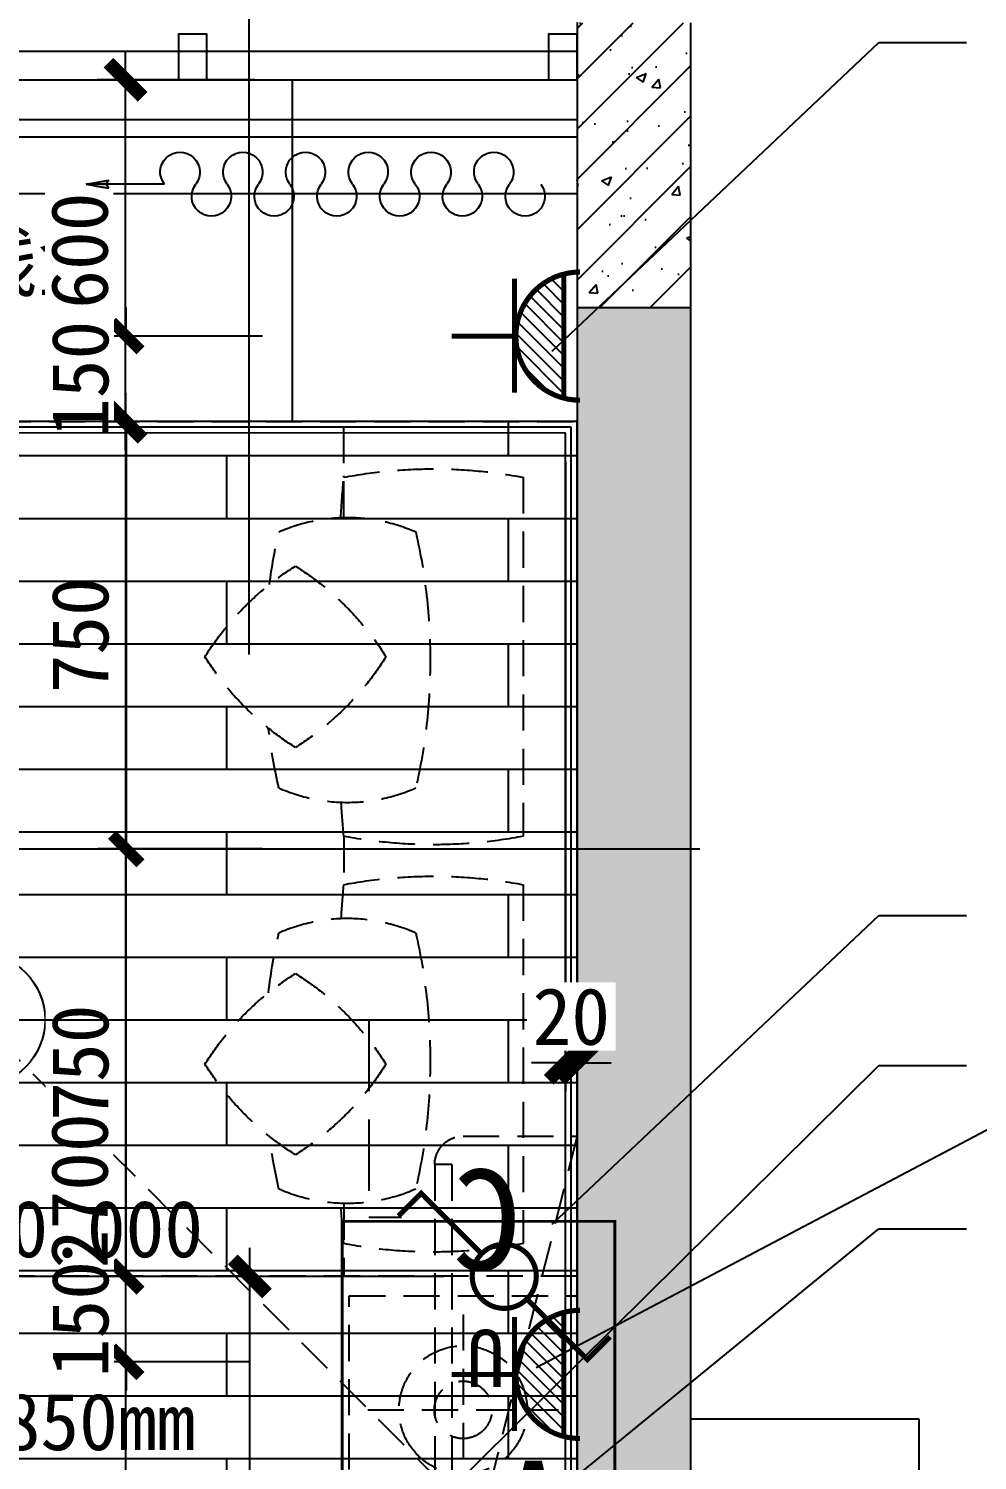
# Model space of a CAD drawing. Header units: millimetres. Extents: x -102565 to 103504, y -132507 to -120.
# Drawn here: x 34746 to 36412, y -24240 to -21727 of the extents above; entities that cross this region are included whole.
import ezdxf
from ezdxf import colors
from ezdxf.entities.mleader import LeaderData, LeaderLine
from ezdxf.enums import TextEntityAlignment as Align
from ezdxf.math import Vec2, Vec3

# ---------------------------------------------------------------- set-up
doc = ezdxf.new("R2010")
doc.units = ezdxf.units.MM
doc.header["$LTSCALE"] = 10
for name, pattern in [('ACAD_ISO04W100', [30, 24, -3, 0, -3]), ('DASH', [0.35, 0.25, -0.1]), ('HIDDEN', [9.524999999999999, 6.35, -3.175])]:
    doc.linetypes.add(name, pattern=pattern)
doc.layers.get('Defpoints').update_dxf_attribs({"color": 9})
for name, color, linetype in [('-B11  平面非硬装   LESS', 2, 'HIDDEN'), ('-B1234平 地 天 间  LESS', 7, 'Continuous'), ('-B123平   地   天  LESS', 3, 'Continuous'), ('-B13  平         天  LESS', 1, 'Continuous'), ('-B20  地         面  LESS', 8, 'Continuous'), ('-B21  地 面 注 释  LESS', 1, 'Continuous'), ('-B30  天         花  LESS', 3, 'Continuous'), ('-B31  天 花 点 位 LESS', 2, 'Continuous'), ('-B33  天花造型注释  LESS', 1, 'Continuous'), ('-B40  间 墙 注 释  LESS', 1, 'Continuous'), ('-B50  强 电 插 座  LESS', 2, 'Continuous'), ('-B51  弱 电 插 座  LESS', 2, 'Continuous'), ('-B52  开 关 插 座  LESS', 2, 'Continuous'), ('-B55  开关结线注释  LESS', 4, 'Continuous'), ('-B56  综合点位注释  LESS', 4, 'Continuous'), ('-B60  给   排   水  LESS', 2, 'Continuous'), ('016-天花', 3, 'Continuous'), ('A02-G-MAIN-洋房4号户型_设计区$0$A_HDWR(配件)', 1, 'Continuous'), ('A02-G-MAIN-洋房4号户型_设计区$0$A_PATN_MATE(图案填充)', 252, 'Continuous'), ('A02-G-MAIN-洋房4号户型_设计区$0$A_WINDOW(窗)', 3, 'Continuous'), ('C天-LITEDIM', 3, 'Continuous'), ('连线图', 4, 'Continuous')]:
    doc.layers.add(name, color=color, linetype=linetype)
doc.styles.add('DS数字英文', font='simhei.ttf')
doc.styles.add('LESS标准文字', font='simhei.ttf', dxfattribs={"height": 2})
doc.dimstyles.new('AD-DIM_50(LESS)', dxfattribs={"dimscale": 50, "dimtxt": 2, "dimasz": 1.2, "dimexe": 1, "dimexo": 1, "dimgap": 0.6, "dimtad": 1, "dimdec": 0, "dimzin": 0, "dimdsep": 46, "dimtxsty": 'DS数字英文', "dimblk": 'ARCHTICK', "dimcen": 0.09, "dimdle": 1, "dimclrd": 1, "dimclre": 1, "dimclrt": 3, "dimadec": 0, "dimazin": 0, "dimtfac": 1, "dimtdec": 0, "dimtix": 1, "dimtmove": 2, "dimatfit": 3, "dimldrblk": 'ARCHTICK', "dimfxl": 1, "dimtolj": 1, "dimtzin": 0, "dimarcsym": 0})
doc.dimstyles.new('标准注释（LESS）', dxfattribs={"dimtxt": 2, "dimasz": 1, "dimexe": 1, "dimexo": 0, "dimgap": 0.6, "dimtad": 1, "dimdec": 0, "dimrnd": 5, "dimzin": 12, "dimtxsty": 'LESS标准文字', "dimblk": 'ARCHTICK', "dimcen": 0, "dimclrd": 1, "dimclre": 1, "dimclrt": 3, "dimadec": 0, "dimazin": 0, "dimtfac": 1, "dimtdec": 0, "dimtix": 1, "dimtofl": 0, "dimtmove": 2, "dimatfit": 3, "dimldrblk": 'DOT', "dimfxl": 4, "dimfxlon": 1, "dimtfill": 1, "dimtolj": 1, "dimarcsym": 0})

# ---------------------------------------------------------------- blocks, each defined once
blk = doc.blocks.new('ytuutrue')
at = {"color": 1}
for p, q in [((4.831690603168681e-13, 2.500000000000227), (4.831690603168681e-13, -2.499999999999774)), ((-2.499999999999517, 3.410605131648481e-13), (2.500000000000455, 2.273736754432321e-13))]:
    blk.add_line(p, q, dxfattribs=at)
blk.add_circle((0, 0), 1.500000000000735)
blk = doc.blocks.new('_ArchTick')
at = {"color": 0, "linetype": 'ByBlock', "const_width": 0.4}
blk.add_lwpolyline([(-0.5, -0.5), (0.5, 0.5)], dxfattribs=at)
blk = doc.blocks.new('_Dot')
at = {"color": 0, "linetype": 'ByBlock', "lineweight": -2}
blk.add_line((-0.5, 0), (-1, 0), dxfattribs=at)
at = {"color": 0, "linetype": 'ByBlock', "const_width": 0.5}
blk.add_lwpolyline([(-0.25, 0, 1), (0.25, 0, 1)], format="xyb", close=True, dxfattribs=at)
blk = doc.blocks.new('*U336')
at = {"layer": '-B52  开 关 插 座  LESS', "color": 2, "const_width": 0.18}
for points in [[(0.7954951288343322, 0.7954951288294743), (2.916815472397615, 2.916815472392754), (3.71231060122551, 2.121320343563982)], [(-0.7954951288272978, -0.7954951288321486), (-2.916815472390566, -2.916815472395432), (-3.712310601228068, -2.121320343557932)]]:
    blk.add_lwpolyline(points, dxfattribs=at)
blk.add_lwpolyline([(-7.101809081639235e-13, -1.124999999998285, -0.1989123673796352), (-0.7954951288345737, -0.7954951288321486, -0.1989123673796269), (-1.125000000000711, 1.713822522425065e-12, -0.1989123673796338), (-0.7954951288345742, 0.7954951288355792, -0.1989123673796519), (-7.109045633562781e-13, 1.125000000001715, -0.1989123673796731), (0.7954951288331527, 0.7954951288355778, -0.1989123673796564), (1.124999999999289, 1.716322534456819e-12, -0.1989123673796721), (0.7954951288331531, -0.7954951288321472, -0.198912367379654)], format="xyb", close=True, dxfattribs=at)
at = {"layer": '-B55  开关结线注释  LESS', "color": 3, "style": 'LESS标准文字'}
blk.add_attdef('开关电路', text='', height=2, dxfattribs=at).set_placement((-4.282006349001069, 0.09886950226418029), align=Align.MIDDLE)
blk = doc.blocks.new('*U343')
at = {"lineweight": -2}
h = blk.add_hatch(dxfattribs=at)
h.set_pattern_fill('ANSI31', color=8, scale=0.1, angle=90.00000000000017)
h.set_pattern_definition([(135.0000000000002, (4.500002174076227, -2.33999570243695), (-0.2245064030267283, -0.2245064030267295), [])])
h.paths.add_polyline_path([(1.590990257664615, 1.590990257668247, 0.1341324672913661), (0.5611304664312922, 2.178906285188619), (0.5611304664313048, -2.178906285187586, 0.1341324672913661), (1.590990257664624, -1.590990257667207, 0.1989123673796559), (2.249999999989617, 5.216382881201163e-13, 0.1989123673796559)])
at = {"color": 2, "const_width": 0.1800000000000001}
blk.add_lwpolyline([(-1.037719910002012e-11, -2.249999999999485, 0.1989123673796542), (1.590990257664624, -1.590990257667207, 0.1989123673796559), (2.249999999989617, 5.216382881201163e-13, 0.1989123673796559), (1.590990257664615, 1.590990257668247, 0.1989123673796542), (-1.039018870940824e-11, 2.250000000000516)], format="xyb", dxfattribs=at)
for points in [[(0.5611304664313048, -2.178906285203477), (0.5611304664312922, 2.178906285175407)], [(2.297228077709316, -2.014999999999479), (2.297228077709305, 1.985000000000523)], [(2.249999999989617, 5.216382881201163e-13), (4.499999999989617, 5.281330928141734e-13)]]:
    blk.add_lwpolyline(points, dxfattribs=at)
at = {"color": 3, "style": 'LESS标准文字'}
for tag, p in [('安装高度', (8.744543581236105, 3.591508802441098)), ('插座文字', (3.302881779825324, -0.5620244949399757))]:
    blk.add_attdef(tag, text='', height=2, dxfattribs=at).set_placement(p, align=Align.MIDDLE_CENTER)
blk = doc.blocks.new('*D1212')
at = {"layer": '-B56  综合点位注释  LESS', "color": 1, "lineweight": -2, "transparency": 16777216}
for p, q in [((35156.02429970804, -23166.76012673313), (34867.04455242305, -23166.76012673313)), ((34917.04455242305, -23916.83245870285), (34917.04455242305, -23166.76012673313)), ((35132.58615483041, -23916.83245870285), (34867.04455242305, -23916.83245870285))]:
    blk.add_line(p, q, dxfattribs=at)
at = {"layer": 'Defpoints', "color": 0, "transparency": 16777216}
for p in [(34917.04455242305, -23166.76012673313), (35156.02429970804, -23166.76012673313), (35132.58615483041, -23916.83245870285)]:
    blk.add_point(p, dxfattribs=at)
at = {"layer": '-B56  综合点位注释  LESS', "color": 1, "lineweight": -2, "transparency": 16777216, "xscale": 50, "yscale": 50, "zscale": 50}
for p, rotation in [((34917.04455242305, -23166.76012673313), 90), ((34917.04455242305, -23916.83245870285), 270)]:
    blk.add_blockref('_ArchTick', p, dxfattribs=dict(at, rotation=rotation))
at = {"layer": '-B56  综合点位注释  LESS', "color": 3, "transparency": 16777216, "insert": (34836.48275467022, -23541.796292718), "char_height": 100, "attachment_point": 5, "rotation": 90, "style": 'LESS标准文字', "bg_fill": 3, "box_fill_scale": 1.1, "bg_fill_color": 256, "bg_fill_true_color": 13158600, "bg_fill_transparency": 0}
blk.add_mtext('\\A1;750', dxfattribs=at)
blk = doc.blocks.new('*D1213')
at = {"layer": '-B51  弱 电 插 座  LESS', "color": 1, "lineweight": -2, "transparency": 16777216}
for p, q in [((34917.04455242305, -23916.83245870285), (34917.04455242305, -23866.83245870285)), ((35132.58615483041, -23916.83245870285), (34867.04455242305, -23916.83245870285)), ((35132.56733074502, -24066.98625140675), (34867.04455242305, -24066.98625140675)), ((34917.04455242305, -24066.98625140675), (34917.04455242305, -24116.98625140675))]:
    blk.add_line(p, q, dxfattribs=at)
at = {"layer": 'Defpoints', "color": 0, "transparency": 16777216}
for p in [(34917.04455242305, -23916.83245870285), (35132.58615483041, -23916.83245870285), (35132.56733074502, -24066.98625140675)]:
    blk.add_point(p, dxfattribs=at)
at = {"layer": '-B51  弱 电 插 座  LESS', "color": 1, "lineweight": -2, "transparency": 16777216, "xscale": 50, "yscale": 50, "zscale": 50}
for p, rotation in [((34917.04455242305, -23916.83245870285), 270), ((34917.04455242305, -24066.98625140675), 90)]:
    blk.add_blockref('_ArchTick', p, dxfattribs=dict(at, rotation=rotation))
at = {"layer": '-B51  弱 电 插 座  LESS', "color": 3, "transparency": 16777216, "insert": (34836.48275467022, -23991.90935505481), "char_height": 100, "attachment_point": 5, "rotation": 90, "style": 'LESS标准文字', "bg_fill": 3, "box_fill_scale": 1.1, "bg_fill_color": 256, "bg_fill_true_color": 13158600, "bg_fill_transparency": 0}
blk.add_mtext('\\A1;150', dxfattribs=at)
blk = doc.blocks.new('*U687')
at = {"color": 1, "linetype": 'ACAD_ISO04W100'}
blk.add_line((-22.91928215666099, 1.778580078227429e-15), (5, -1.110223024625157e-15), dxfattribs=at)
at = {"color": 1, "style": 'LESS标准文字'}
for s, p in [('C', (-24.82923428755272, -0.1206358372583036)), ('L', (-23.65773697084183, -2.217861640659974))]:
    blk.add_text(s, height=4, dxfattribs=at).set_placement(p)
blk = doc.blocks.new('*D1243')
at = {"layer": '-B56  综合点位注释  LESS', "color": 1, "lineweight": -2, "transparency": 16777216}
for p, q in [((35132.58615483042, -22416.68779476341), (34867.04455242305, -22416.68779476341)), ((34917.04455242305, -22416.68779476341), (34917.04455242305, -23166.76012673313)), ((35156.02429970804, -23166.76012673313), (34867.04455242305, -23166.76012673313))]:
    blk.add_line(p, q, dxfattribs=at)
at = {"layer": 'Defpoints', "color": 0, "transparency": 16777216}
for p in [(35132.58615483042, -22416.68779476341), (34917.04455242305, -23166.76012673313), (35156.02429970804, -23166.76012673313)]:
    blk.add_point(p, dxfattribs=at)
at = {"layer": '-B56  综合点位注释  LESS', "color": 1, "lineweight": -2, "transparency": 16777216, "xscale": 50, "yscale": 50, "zscale": 50}
for p, rotation in [((34917.04455242305, -22416.68779476341), 90), ((34917.04455242305, -23166.76012673313), 270)]:
    blk.add_blockref('_ArchTick', p, dxfattribs=dict(at, rotation=rotation))
at = {"layer": '-B56  综合点位注释  LESS', "color": 3, "transparency": 16777216, "insert": (34836.48275467022, -22791.72396074828), "char_height": 100, "attachment_point": 5, "rotation": 90, "style": 'LESS标准文字', "bg_fill": 3, "box_fill_scale": 1.1, "bg_fill_color": 256, "bg_fill_true_color": 13158600, "bg_fill_transparency": 0}
blk.add_mtext('\\A1;750', dxfattribs=at)
blk = doc.blocks.new('*D791')
at = {"layer": '-B40  间 墙 注 释  LESS', "color": 1, "lineweight": -2, "transparency": 16777216}
for p, q in [((34915.88511387841, -22366.6877947634), (34915.88511387841, -25166.68779476295)), ((34916.94575169099, -22416.6877947634), (34865.88511387841, -22416.6877947634)), ((34960.71177290146, -25116.68779476295), (34865.88511387841, -25116.68779476295))]:
    blk.add_line(p, q, dxfattribs=at)
at = {"layer": 'Defpoints', "color": 0, "linetype": 'Continuous', "transparency": 16777216}
for p in [(34966.94575169099, -22416.6877947634), (34915.88511387841, -25116.68779476295), (35010.71177290146, -25116.68779476295)]:
    blk.add_point(p, dxfattribs=at)
at = {"layer": '-B40  间 墙 注 释  LESS', "color": 1, "linetype": 'Continuous', "lineweight": -2, "transparency": 16777216, "xscale": 60, "yscale": 60, "zscale": 60}
for p, rotation in [((34915.88511387841, -22416.6877947634), 90), ((34915.88511387841, -25116.68779476295), 270)]:
    blk.add_blockref('_ArchTick', p, dxfattribs=dict(at, rotation=rotation))
at = {"layer": '-B40  间 墙 注 释  LESS', "color": 3, "linetype": 'Continuous', "transparency": 16777216, "insert": (34835.32331612558, -23766.68779476318), "char_height": 100, "attachment_point": 5, "rotation": 90, "style": 'DS数字英文', "bg_fill": 3, "box_fill_scale": 1.1, "bg_fill_color": 256, "bg_fill_true_color": 13158600, "bg_fill_transparency": 0}
blk.add_mtext('\\A1;2700', dxfattribs=at)
blk = doc.blocks.new('*D792')
at = {"layer": '-B40  间 墙 注 释  LESS', "color": 1, "lineweight": -2, "transparency": 16777216}
for p, q in [((34915.88511387841, -22466.68779476341), (34915.88511387841, -21766.68779476391)), ((35143.0634810021, -21816.68779476391), (34865.88511387841, -21816.68779476391)), ((35106.59179666002, -22416.68779476341), (34865.88511387841, -22416.68779476341))]:
    blk.add_line(p, q, dxfattribs=at)
at = {"layer": 'Defpoints', "color": 0, "linetype": 'Continuous', "transparency": 16777216}
for p in [(34915.88511387841, -21816.68779476391), (35193.0634810021, -21816.68779476391), (35156.59179666002, -22416.68779476341)]:
    blk.add_point(p, dxfattribs=at)
at = {"layer": '-B40  间 墙 注 释  LESS', "color": 1, "linetype": 'Continuous', "lineweight": -2, "transparency": 16777216, "xscale": 60, "yscale": 60, "zscale": 60}
for p, rotation in [((34915.88511387841, -21816.68779476391), 90), ((34915.88511387841, -22416.68779476341), 270)]:
    blk.add_blockref('_ArchTick', p, dxfattribs=dict(at, rotation=rotation))
at = {"layer": '-B40  间 墙 注 释  LESS', "color": 3, "linetype": 'Continuous', "transparency": 16777216, "insert": (34835.32331612558, -22116.68779476367), "char_height": 100, "attachment_point": 5, "rotation": 90, "style": 'DS数字英文', "bg_fill": 3, "box_fill_scale": 1.1, "bg_fill_color": 256, "bg_fill_true_color": 13158600, "bg_fill_transparency": 0}
blk.add_mtext('\\A1;600', dxfattribs=at)
blk = doc.blocks.new('*U699')
at = {"color": 1}
for p, q in [((-2.000000000000382, 2.000000000000192), (9.999999999999616, 2.00000000000019)), ((-1.91402449445377e-13, 1.918465386552271e-13), (-2.000000000000382, 2.000000000000192)), ((-1.91402449445377e-13, 1.918465386552271e-13), (1.999999999999999, 2.000000000000192)), ((1.999999999999999, -3.574438563748084e-16), (-2.000000000000382, 3.57443856374877e-16))]:
    blk.add_line(p, q, dxfattribs=at)
at = {"color": 3, "style": 'LESS标准文字'}
blk.add_attdef('%%P0.000', text='', height=2, dxfattribs=at).set_placement((3.696629213482759, 2.666666666667454), align=Align.CENTER)
blk = doc.blocks.new('空调')
at = {"color": 1, "linetype": 'HIDDEN'}
for p, q in [((49.99999998009298, 250.0000100998295), (750.0003656515764, 249.9985473207198)), ((49.99999996740371, 220.0000100998295), (49.99999998009298, 250.0000100998295)), ((750.0003656388872, 219.9985473207125), (750.0003656515764, 249.9985473207198)), ((49.99999996740371, 220.0000100998295), (750.0003656388872, 219.9985473207125)), ((-4.109460860490799e-08, 200.0000100998295), (-4.109460860490799e-08, 1.010029518511146e-05)), ((-4.109460860490799e-08, 1.010029518511146e-05), (800.0003656303888, 199.9985473169945)), ((800.0003656303888, 199.9985473169945), (800.0003656153713, -0.001452381729905028))]:
    blk.add_line(p, q, dxfattribs=at)
at = {"linetype": 'HIDDEN'}
blk.add_lwpolyline([(800.0003656153713, -0.001452381729905028), (-4.109460860490799e-08, 1.010029518511146e-05)], dxfattribs=at)
at = {"color": 1, "linetype": 'HIDDEN'}
for centre, start, end in [((49.99999995890539, 200.0000100998295), 89.99999997331958, 180), ((750.0003656303888, 199.9985473207125), 0, 89.99999997331958)]:
    blk.add_arc(centre, 50, start, end, dxfattribs=at)
at = {"color": 1, "linetype": 'HIDDEN', "style": 'LESS标准文字'}
for s, p in [('C', (235.7012908181059, 97.94190648794029)), ('A', (746.5208552761324, 17.7408522578844))]:
    blk.add_text(s, height=176.4, rotation=90.4173541240641, dxfattribs=at).set_placement(p)
blk = doc.blocks.new('A$C2F834631')
for p, q in [((-2.479512477293611e-05, 87.47737107378634), (62.13425099966116, 98.47886482599279)), ((-2.479512477293611e-05, 87.47737107378634), (62.13425099966116, 76.4758773215799)), ((214.759857776342, 87.47737107378634), (-2.479512477293611e-05, 87.47737107378634)), ((62.13425099966116, 98.47886482599279), (54.91981336072786, 87.47737107378634)), ((62.13425099966116, 76.4758773215799), (54.91981336072786, 87.47737107378634))]:
    blk.add_line(p, q)
for centre, start, end in [((343.8627562538022, 120.6307885939968), 322.3895166346791, 217.6104833653209), ((515.999954223691, 120.6307885939896), 322.3895166346791, 217.6104833653209), ((688.137152193638, 120.6307885939896), 322.3895166346791, 217.6104833653209), ((860.2743501635268, 120.6307885939823), 322.3895166346791, 217.6104833653209), ((1032.411548133416, 120.6307885939823), 322.3895166346791, 217.6104833653209), ((1204.548746103363, 120.630788593975), 322.3895166346791, 217.6104833653209), ((257.7941572688287, 54.32395355357585), 142.3895166346791, 37.6104833653209), ((429.9313552387757, 54.32395355356857), 142.3895166346791, 37.6104833653209), ((602.0685532086645, 54.32395355356857), 142.3895166346791, 37.6104833653209), ((774.2057511785533, 54.3239535535613), 142.3895166346791, 37.6104833653209), ((946.3429491485003, 54.3239535535613), 142.3895166346791, 37.6104833653209), ((1118.480147118389, 54.32395355355402), 142.3895166346791, 37.6104833653209)]:
    blk.add_arc(centre, 54.32402807301445, start, end)
for points in [[(62.13425099966116, 98.47886482599279), (54.91981336072786, 87.47737107378634), (-2.479512477293611e-05, 87.47737107378634)], [(-2.479512477293611e-05, 87.47737107378634), (62.13425099966116, 76.4758773215799), (54.91981336072786, 87.47737107378634)]]:
    blk.add_solid(points)
blk = doc.blocks.new('*D1270')
at = {"layer": '-B56  综合点位注释  LESS', "color": 1, "lineweight": -2, "transparency": 16777216}
for p, q in [((34917.04455242305, -22266.68779476313), (34917.04455242305, -22216.68779476313)), ((35156.02429970806, -22266.68779476313), (34867.04455242305, -22266.68779476313)), ((35132.58615483041, -22416.68779476341), (34867.04455242305, -22416.68779476341)), ((34917.04455242305, -22416.68779476341), (34917.04455242305, -22466.68779476341))]:
    blk.add_line(p, q, dxfattribs=at)
at = {"layer": 'Defpoints', "color": 0, "transparency": 16777216}
for p in [(34917.04455242305, -22266.68779476313), (35156.02429970806, -22266.68779476313), (35132.58615483041, -22416.68779476341)]:
    blk.add_point(p, dxfattribs=at)
at = {"layer": '-B56  综合点位注释  LESS', "color": 1, "lineweight": -2, "transparency": 16777216, "xscale": 50, "yscale": 50, "zscale": 50}
for p, rotation in [((34917.04455242305, -22266.68779476313), 270), ((34917.04455242305, -22416.68779476341), 90)]:
    blk.add_blockref('_ArchTick', p, dxfattribs=dict(at, rotation=rotation))
at = {"layer": '-B56  综合点位注释  LESS', "color": 3, "transparency": 16777216, "insert": (34836.48275467022, -22341.68779476328), "char_height": 100, "attachment_point": 5, "rotation": 90, "style": 'LESS标准文字', "bg_fill": 3, "box_fill_scale": 1.1, "bg_fill_color": 256, "bg_fill_true_color": 13158600, "bg_fill_transparency": 0}
blk.add_mtext('\\A1;150', dxfattribs=at)
blk = doc.blocks.new('1500ertong')
at = {"layer": '-B11  平面非硬装   LESS', "color": 8}
for p, q in [((22106.91643286493, 10041.58556191484), (22106.91643286493, 10376.58556190739)), ((21939.41643286493, 10209.08556191484), (22274.41643289474, 10209.08556191484)), ((20887.9596693888, 9974.585561914839), (20888.17679248002, 8474.585561914839)), ((21897.2183274999, 9846.879006295765), (21897.2183274999, 9974.585561914839)), ((22212.21834210303, 9287.33667024365), (22212.21834210303, 9917.336664730221)), ((21897.2183274999, 9202.402277344376), (21897.2183274999, 9287.336667472035)), ((22212.21834265531, 8572.402280011433), (22212.21834265531, 9202.402274498003)), ((21897.2183274999, 8642.859938520645), (21897.2183274999, 8474.585561914839)), ((21897.2183274999, 8572.402277344376), (21897.2183274999, 8569.869472438008))]:
    blk.add_line(p, q, dxfattribs=at)
at = {"layer": '-B11  平面非硬装   LESS'}
blk.add_lwpolyline([(22306.91643286493, 10409.08556191484), (21906.91643286493, 10409.08556191484), (21906.91643286493, 10009.08556191484), (22306.91643286493, 10009.08556191484)], close=True, dxfattribs=at)
blk.add_lwpolyline([(22306.91653070596, 9974.585561914835), (20331.91653070596, 9974.585561914839, 0.414213562373095), (20306.91653070596, 9949.585561914839), (20306.91653070596, 8499.585561914839, 0.414213562373095), (20331.91653070596, 8474.585561914839), (22306.91653070596, 8474.585561914835)], format="xyb", close=True, dxfattribs=at)
at = {"layer": '-B11  平面非硬装   LESS', "color": 8}
for centre, radius, start, end in [((22054.7183274999, 9085.436525577217), 846.6782718860277, 79.2793300050891, 100.7206699949109), ((25790.4455355182, 9602.336667472031), 3905.949704364321, 175.3742887233572, 176.4127364495465), ((21903.61884925512, 9549.37391229859), 297.5739364141405, 66.18657204692421, 113.8134279530758), ((22769.95733008531, 9596.613911563065), 1011.820786297927, 167.1516449646382, 172.4797976207421), ((21037.28036848453, 9596.613911563069), 1011.820786297927, 347.1516449646382, 12.84835503536186), ((22081.78023222831, 9333.110410088211), 505.9103931489637, 122.15164597255, 147.8483542547833), ((21543.32771740106, 9333.110410088211), 505.9103931453533, 32.15164574521668, 57.84835402745), ((22081.78023222831, 9871.562924915463), 505.9103931453533, 212.1516457452167, 237.84835402745), ((21543.32771740106, 9871.562924915463), 505.9103931489637, 302.15164597255, 327.8483542547833), ((22769.95733008531, 9596.613911563065), 1011.820786297927, 186.7941671501419, 192.8483550353618), ((21903.61884925512, 9643.85391085735), 297.5739364141292, 246.1865720469242, 293.8134279530758), ((25790.4455355182, 9602.336667472031), 3905.949704364321, 183.7559056628886, 184.6257112766428), ((22054.7183274999, 10119.23680936685), 846.6782718860277, 259.2793300050891, 280.7206699949109), ((25790.4455355182, 8887.402277344372), 3905.949704364321, 175.3742887233572, 176.2440943371114), ((22054.7183274999, 8370.502135449558), 846.6782718860277, 79.2793300050891, 100.7206699949109), ((21903.61884925512, 8845.88503395906), 297.5739364141292, 66.18657204692421, 113.8134279530758), ((22769.95733008531, 8893.125033253338), 1011.820786297927, 167.1516449646382, 173.2058328498582), ((21037.28036848453, 8893.125033253342), 1011.820786297927, 347.1516449646382, 12.84835503536186), ((22081.78023222831, 8618.17601993075), 505.9103931453533, 122.15164597255, 147.8483542547833), ((21543.32771740106, 8618.17601993075), 505.9103931489637, 32.15164574521668, 57.84835402745), ((22081.78023222831, 9156.628534758001), 505.9103931489637, 212.1516457452167, 237.84835402745), ((21543.32771740106, 9156.628534758001), 505.9103931453533, 302.15164597255, 327.8483542547833), ((22769.95733008531, 8893.125033253338), 1011.820786297927, 187.5202023792579, 192.8483550353618), ((21903.61884925512, 8940.365032547623), 297.5739364141405, 246.1865720469242, 293.8134279530758), ((25790.4455355182, 8887.402277344372), 3905.949704364321, 183.5872635504535, 184.6257112766428), ((22054.7183274999, 9404.302419239193), 846.6782718860277, 259.2793300050891, 280.7206699949109)]:
    blk.add_arc(centre, radius, start, end, dxfattribs=at)
at = {"layer": '-B11  平面非硬装   LESS', "color": 8, "extrusion": (0, 0, -1)}
for major_axis, ratio, start_param, end_param in [((-79.5495128997231, 79.54951289972311), 0.9999999995917888, 0.7853981636015538, 7.06858347078114), ((35.70889245533573, 35.70889245533572), 0.9999999996967107, -0.7853981635490931, 5.497787143630493)]:
    blk.add_ellipse((22106.91643286493, 10209.08556191484), major_axis=major_axis, ratio=ratio, start_param=start_param, end_param=end_param, dxfattribs=at)
blk = doc.blocks.new('*D1101')
at = {"layer": '-B55  开关结线注释  LESS', "color": 1, "lineweight": -2, "transparency": 16777216}
for p, q in [((35134.2056121085, -25166.68779476307), (35134.2056121085, -23866.83245870303)), ((35474.570124248, -23916.83245870303), (35084.2056121085, -23916.83245870303)), ((35530.82012424783, -25116.68779476307), (35084.2056121085, -25116.68779476307))]:
    blk.add_line(p, q, dxfattribs=at)
at = {"layer": 'Defpoints', "color": 0, "linetype": 'Continuous', "transparency": 16777216}
for p in [(35134.2056121085, -23916.83245870303), (35524.570124248, -23916.83245870303), (35580.82012424783, -25116.68779476307)]:
    blk.add_point(p, dxfattribs=at)
at = {"layer": '-B55  开关结线注释  LESS', "color": 1, "linetype": 'Continuous', "lineweight": -2, "transparency": 16777216, "xscale": 60, "yscale": 60, "zscale": 60}
for p, rotation in [((35134.2056121085, -23916.83245870303), 90), ((35134.2056121085, -25116.68779476307), 270)]:
    blk.add_blockref('_ArchTick', p, dxfattribs=dict(at, rotation=rotation))
at = {"layer": '-B55  开关结线注释  LESS', "color": 3, "linetype": 'Continuous', "transparency": 16777216, "insert": (35053.64381435568, -24516.76012673306), "char_height": 100, "attachment_point": 5, "rotation": 90, "style": 'DS数字英文', "bg_fill": 3, "box_fill_scale": 1.1, "bg_fill_color": 256, "bg_fill_true_color": 13158600, "bg_fill_transparency": 0}
blk.add_mtext('\\A1;1200', dxfattribs=at)
blk = doc.blocks.new('*U1144')
at = {"layer": '016-天花', "color": 1}
for points in [[(2099.998398265462, 2700.000000772059), (-0.000951737100876926, 2699.920550064822), (0.0002646606881171465, -0.0002093507791869342), (2099.999614663251, -0.0002093507791869342)], [(2079.998398265462, 2679.999696353789), (19.99904826289912, 2679.920854473825), (20.00026466068812, 19.99979064922081), (2079.999614663251, 19.99979064922081)]]:
    blk.add_lwpolyline(points, close=True, dxfattribs=at)
at = {"layer": '016-天花', "color": 8}
blk.add_lwpolyline([(2089.998398265462, 2689.999696353789), (9.999048262899123, 2689.920854473825), (10.00026466068812, 9.999790649220813), (2089.999614663251, 9.999790649220813)], close=True, dxfattribs=at)
blk = doc.blocks.new('*D1158')
at = {"layer": '-B33  天花造型注释  LESS', "color": 1, "lineweight": -2, "transparency": 16777216}
for p, q in [((35688.54172098022, -22486.6876611429), (35688.54172098022, -23591.91988317932)), ((35708.54172098022, -22466.68735672463), (35708.54172098022, -23591.91988317932)), ((35688.54172098022, -23541.91988317932), (35628.54172098022, -23541.91988317932)), ((35708.54172098022, -23541.91988317932), (35688.54172098022, -23541.91988317932)), ((35708.54172098022, -23541.91988317932), (35768.54172098022, -23541.91988317932))]:
    blk.add_line(p, q, dxfattribs=at)
at = {"layer": 'Defpoints', "color": 0, "linetype": 'Continuous', "transparency": 16777216}
for p in [(35688.54172098022, -22436.6876611429), (35708.54172098022, -22416.68735672463), (35688.54172098022, -23541.91988317932)]:
    blk.add_point(p, dxfattribs=at)
at = {"layer": '-B33  天花造型注释  LESS', "color": 1, "linetype": 'Continuous', "lineweight": -2, "transparency": 16777216, "xscale": 60, "yscale": 60, "zscale": 60}
blk.add_blockref('_ArchTick', (35688.54172098022, -23541.91988317932), dxfattribs=at)
at = {"layer": '-B33  天花造型注释  LESS', "color": 1, "linetype": 'Continuous', "lineweight": -2, "transparency": 16777216, "xscale": 60, "yscale": 60, "zscale": 60, "rotation": 180}
blk.add_blockref('_ArchTick', (35708.54172098022, -23541.91988317932), dxfattribs=at)
at = {"layer": '-B33  天花造型注释  LESS', "color": 3, "linetype": 'Continuous', "transparency": 16777216, "insert": (35698.54172098022, -23461.35808542651), "char_height": 100, "attachment_point": 5, "style": 'DS数字英文', "bg_fill": 3, "box_fill_scale": 1.1, "bg_fill_color": 256, "bg_fill_true_color": 13158600, "bg_fill_transparency": 0}
blk.add_mtext('\\A1;20', dxfattribs=at)

msp = doc.modelspace()

# ---------------------------------------------------------------- hatches: boundary and pattern name
at = {"layer": '-B1234平 地 天 间  LESS'}
h = msp.add_hatch(color=256, dxfattribs=at)
h.dxf.hatch_style = 1
h.paths.add_polyline_path([(35908.2250465739, -22216.68867576968), (35708.2250465739, -22216.68867576968), (35708.2250465739, -25316.68867576968), (35908.2250465739, -25316.68867576968), (35908.2250465739, -24966.68867576968), (36208.2250465739, -24966.68867576968), (36208.2250465739, -24766.68867576968), (35908.2250465739, -24766.68867576968)])

# ---------------------------------------------------------------- linework, layer by layer
for p, q in [((35708.54293737818, -21916.68779476343), (35708.54293737801, -25116.68779476309)), ((35908.54293737821, -24166.68809660984), (36308.83203285349, -24166.68809660984)), ((36308.83203285349, -24166.68809660984), (36308.83203285349, -24966.68809660984))]:
    msp.add_line(p, q, dxfattribs=at)
for points in [[(35708.54293737818, -21716.68779476345), (35708.54293737818, -21716.68779476345), (35708.54293737818, -21916.68779476345), (35708.54293737818, -21916.68779476345)], [(35708.54293737818, -22216.68779476343), (35908.54293737827, -22216.68779476341)]]:
    msp.add_lwpolyline(points, dxfattribs=at)
at = {"layer": '-B20  地         面  LESS', "color": 8, "linetype": 'Continuous'}
msp.add_line((35208.22424855737, -21816.6877947639), (35208.22424855741, -22416.68779476341), dxfattribs=at)
at = {"layer": '-B30  天         花  LESS', "color": 2}
msp.add_lwpolyline([(35708.22424855738, -22016.6877947639), (33608.22424855738, -22016.6877947639)], dxfattribs=at)
at = {"layer": '-B50  强 电 插 座  LESS', "color": 1, "linetype": 'DASH', "ltscale": 20, "const_width": 5}
msp.add_lwpolyline([(35296.22145546555, -23820.19933377386), (35775.08987619873, -23820.19933377386), (35775.08987619873, -24318.15699373892), (35296.22145546555, -24318.15699373892)], close=True, dxfattribs=at)
at = {"layer": 'A02-G-MAIN-洋房4号户型_设计区$0$A_HDWR(配件)'}
msp.add_lwpolyline([(35658.54293737818, -21816.68779476343), (35708.54293737818, -21816.68779476343), (35708.54293737818, -21736.68779476343), (35658.54293737818, -21736.68779476343)], close=True, dxfattribs=at)
at = {"layer": 'C天-LITEDIM', "color": 8, "linetype": 'HIDDEN'}
msp.add_lwpolyline([(33608.22463389384, -22416.68779476297), (35708.22424855724, -24516.5653239284)], dxfattribs=at)

# ---------------------------------------------------------------- block references
at = {"layer": '-B13  平         天  LESS', "extrusion": (0, 0, -1), "zscale": -1, "rotation": 270}
msp.add_blockref('空调', (-35708.62391679936, -23670.81328431964), dxfattribs=at)
at = {"layer": '-B31  天 花 点 位 LESS', "linetype": 'HIDDEN', "xscale": 77.6546585106425, "yscale": 77.6546585106425, "zscale": 77.6546585106425}
msp.add_blockref('ytuutrue', (34658.2244412255, -23466.62655934571), dxfattribs=at)
at = {"layer": '-B50  强 电 插 座  LESS', "xscale": 50, "yscale": 50, "zscale": 50, "rotation": 180}
msp.add_blockref('*U343', (35713.62526073303, -22266.6877947631), dxfattribs=at)
at = {"layer": '-B50  强 电 插 座  LESS'}
ref = msp.add_blockref('*U343', (35713.62526073302, -24088.97931644414), dxfattribs=dict(at, xscale=50, yscale=50, zscale=50, rotation=180))
ref.add_attrib('插座文字', 'U', dxfattribs={"layer": '0', "color": 3, "height": 100, "rotation": 180, "style": 'LESS标准文字'}).set_placement((35548.48117174181, -24060.87809169717), align=Align.MIDDLE_CENTER)
at = {"layer": '-B52  开 关 插 座  LESS', "xscale": -50, "yscale": 50, "zscale": 50}
msp.add_blockref('*U336', (35580.82012424801, -23916.8324587029), dxfattribs=at)

# ---------------------------------------------------------------- texts
at = {"layer": '-B56  综合点位注释  LESS', "color": 3, "insert": (33942.9039823022, -22087.01262298099, 0.4085400775253594), "char_height": 100, "attachment_point": 1, "style": 'LESS标准文字'}
msp.add_mtext('天花预留接线盒', dxfattribs=at)

# ---------------------------------------------------------------- leaders
at = {"layer": '-B33  天花造型注释  LESS', "color": 1}
for points in [[(35133.10702022092, -22825.5813482408), (35133.10702022092, -19470.51075465967), (35539.72496794397, -19470.51075465967)], [(35133.10702022092, -21919.64633729616), (35133.10702022092, -19470.51075465967), (35539.72496794397, -19470.51075465967)]]:
    msp.add_leader(points, dimstyle='标准注释（LESS）', override={"dimscale": 0, "dimfxl": 8, "dimarcsym": 1}, dxfattribs=at)
at = {"layer": '-B50  强 电 插 座  LESS', "color": 1}
for points in [[(35664.99060517233, -22293.27311280863, 0.2042700387626797), (36238.2236753707, -21751.16443215302, 0.2042700387626797), (36392.15973818141, -21751.16443215302, 0.2042700387626797)], [(35664.99060517233, -23825.51307823886, 0.2042700387626797), (36238.2236753707, -23283.40439758325, 0.2042700387626797), (36392.15973818141, -23283.40439758325, 0.2042700387626797)], [(35408.37068030945, -24367.70132139033, 0.2042700387626797), (36238.2236753707, -23546.7820905238, 0.2042700387626797), (36392.15973818141, -23546.7820905238, 0.2042700387626797)]]:
    msp.add_leader(points, dimstyle='标准注释（LESS）', override={"dimscale": 0, "dimgap": 0.6, "dimtad": 0, "dimfxl": 2}, dxfattribs=at)
at = {"layer": '-B60  给   排   水  LESS'}
ml = msp.add_multileader_mtext('Standard', dxfattribs=at)
ml.set_content('沐浴冷热水给水接口H=1100', color=3, style='LESS标准文字')
ml.set_leader_properties(color=1)
ml.set_arrow_properties(name='DOT')
ml.build(insert=Vec2(0, 0))
ml.multileader.update_dxf_attribs({"dogleg_length": 5, "arrow_head_size": 50, "scale": 50})
ctx = ml.context
ctx.base_point, ctx.scale, ctx.char_height, ctx.arrow_head_size, ctx.landing_gap_size, ctx.plane_origin = Vec3(33699.07050185755, -21076.52357743491), 50, 100, 50, 100, Vec3(31927.66044440055, -23940.67007943141)
notes = []
notes.append((ctx, [(1, (1, 1, 0), (33388.14518754689, -21076.52357743491), (1, 0), 310.925314310658, [(1, [(32945.78156778983, -22916.93779476227), (32943.49355187707, -22766.93779476227)], 0, [])])]))
ctx.mtext.insert, ctx.mtext.width, ctx.mtext.flow_direction = Vec3(33799.07050185755, -21018.93930777199), 988.0930212347996, 5
at = {"layer": '连线图', "color": 4, "ltscale": 50}
msp.add_leader([(35637.07012424802, -24076.62773940266), (36520.64472027867, -23610.57292650855), (36782.79793695085, -23610.57292650855)], dimstyle='标准注释（LESS）', override={"dimscale": 0, "dimgap": 0.6, "dimtad": 0, "dimfxl": 2}, dxfattribs=at)
for ctx, leaders in notes:
    for number, flags, end, landing, length, lines in leaders:
        leader = LeaderData()
        leader.index, (leader.has_last_leader_line, leader.has_dogleg_vector, leader.attachment_direction) = number, flags
        leader.last_leader_point, leader.dogleg_vector, leader.dogleg_length = Vec3(end), Vec3(landing), length
        for number, points, colour, breaks in lines:
            line = LeaderLine()
            line.index, line.vertices, line.color, line.breaks = number, Vec3.list(points), colors.encode_raw_color(colour), breaks
            leader.lines.append(line)
        ctx.leaders.append(leader)

# ---------------------------------------------------------------- next in the draw order: dimensions: what is measured, and where the dimension line sits
at = {"layer": '-B56  综合点位注释  LESS', "color": 2}
dim = msp.add_linear_dim(base=(34917.04455242305, -23166.76012673313), p1=(35132.58615483039, -23916.83245870284), p2=(35156.02429970803, -23166.76012673312), angle=90, dimstyle='标准注释（LESS）', override={"dimscale": 0, "dimtix": 1, "dimtofl": 0, "dimtmove": 2, "dimatfit": 3, "dimfxl": 8, "dimarcsym": 1}, dxfattribs=at)
dim.commit()
dim.dimension.update_dxf_attribs({"geometry": '*D1212', "text_midpoint": (34836.48275467022, -23541.796292718)})

# ---------------------------------------------------------------- next in the draw order: block references
at = {"layer": '-B56  综合点位注释  LESS', "xscale": 50, "yscale": 50, "zscale": 50}
msp.add_blockref('*U687', (35673.92661566143, -23166.76012673312), dxfattribs=at)

# ---------------------------------------------------------------- next in the draw order: dimensions: what is measured, and where the dimension line sits
at = {"layer": '-B51  弱 电 插 座  LESS', "color": 2}
dim = msp.add_linear_dim(base=(34917.04455242305, -23916.83245870285), p1=(35132.56733074501, -24066.98625140674), p2=(35132.58615483039, -23916.83245870284), angle=90, dimstyle='标准注释（LESS）', override={"dimscale": 0, "dimtix": 1, "dimtofl": 0, "dimtmove": 2, "dimatfit": 3, "dimfxl": 8, "dimarcsym": 1}, dxfattribs=at)
dim.commit()
dim.dimension.update_dxf_attribs({"geometry": '*D1213', "text_midpoint": (34836.48275467022, -23991.90935505481)})

# ---------------------------------------------------------------- next in the draw order: linework, layer by layer
at = {"layer": '连线图', "color": 4, "linetype": 'DASH', "ltscale": 50}
msp.add_lwpolyline([(34631.76673374942, -24951.01379822835), (34459.59130462966, -24951.01379822835), (34459.59130462967, -23466.62655934568), (35343.10138381066, -23466.62655934568), (35343.10138381066, -23812.77819118333), (35400.65799274869, -23812.77819118333)], dxfattribs=at)

# ---------------------------------------------------------------- next in the draw order: dimensions: what is measured, and where the dimension line sits
at = {"layer": '-B56  综合点位注释  LESS', "color": 2}
dim = msp.add_linear_dim(base=(34917.04455242305, -23166.76012673313), p1=(35132.5861548304, -22416.6877947634), p2=(35156.02429970803, -23166.76012673312), angle=270, dimstyle='标准注释（LESS）', override={"dimscale": 0, "dimtix": 1, "dimtofl": 0, "dimtmove": 2, "dimatfit": 3, "dimfxl": 8, "dimarcsym": 1}, dxfattribs=at)
dim.commit()
dim.dimension.update_dxf_attribs({"geometry": '*D1243', "text_midpoint": (34836.48275467022, -22791.72396074828)})

# ---------------------------------------------------------------- next in the draw order: leaders
at = {"layer": '-B50  强 电 插 座  LESS', "color": 1}
msp.add_leader([(34858.22424853774, -24963.0903769634, 0.2042700387626798), (36238.22367537067, -23833.16301115328, 0.2042700387626798), (36392.15973818138, -23833.16301115328, 0.2042700387626798)], dimstyle='标准注释（LESS）', override={"dimscale": 0, "dimgap": 0.6, "dimtad": 0, "dimfxl": 2}, dxfattribs=at)

# ---------------------------------------------------------------- next in the draw order: dimensions: what is measured, and where the dimension line sits
at = {"layer": '-B40  间 墙 注 释  LESS', "color": 1, "linetype": 'Continuous'}
dim = msp.add_linear_dim(base=(34915.88511387841, -25116.68779476295), p1=(34966.94575169098, -22416.68779476339), p2=(35010.71177290144, -25116.68779476293), angle=90, dimstyle='AD-DIM_50(LESS)', override={"dimfxl": 5, "dimfxlon": 1, "dimtfill": 1}, dxfattribs=at)
dim.commit()
dim.dimension.update_dxf_attribs({"geometry": '*D791', "text_midpoint": (34835.32331612558, -23766.68779476318)})

# ---------------------------------------------------------------- next in the draw order: block references
at = {"layer": '-B21  地 面 注 释  LESS', "xscale": 50.00000000000103, "yscale": 50.00000000000103, "zscale": 50.00000000000103}
msp.add_blockref('*U699', (34629.02577637529, -24016.68779476294), dxfattribs=at).add_auto_attribs({'%%P0.000': '%%p0.000'})

# ---------------------------------------------------------------- next in the draw order: texts
at = {"layer": '-B56  综合点位注释  LESS', "color": 3, "insert": (34289.41256074572, -24121.85518592859), "char_height": 100, "attachment_point": 1, "style": 'LESS标准文字'}
msp.add_mtext('插座H=850mm', dxfattribs=at)

# ---------------------------------------------------------------- next in the draw order: dimensions: what is measured, and where the dimension line sits
at = {"layer": '-B40  间 墙 注 释  LESS', "color": 1, "linetype": 'Continuous'}
dim = msp.add_linear_dim(base=(34915.88511387841, -21816.68779476391), p1=(35156.59179666001, -22416.68779476341), p2=(35193.06348100209, -21816.6877947639), angle=90, dimstyle='AD-DIM_50(LESS)', override={"dimfxl": 5, "dimfxlon": 1, "dimtfill": 1}, dxfattribs=at)
dim.commit()
dim.dimension.update_dxf_attribs({"geometry": '*D792', "text_midpoint": (34835.32331612558, -22116.68779476367)})

# ---------------------------------------------------------------- next in the draw order: hatches: boundary and pattern name
at = {"layer": '-B20  地         面  LESS'}
h = msp.add_hatch(dxfattribs=at)
h.set_pattern_fill('WOOD-DF9', color=8, scale=110, angle=-2.544443745170813e-14, style=0, double=1)
h.set_pattern_definition([(360, (36083.22424855756, -25006.68779476294), (5.388445916248354e-14, 110), []), (90, (36083.22424855756, -25006.68779476294), (-495, 110.0000000000003), [110, -110])])
h.paths.add_polyline_path([(33608.22641094002, -22414.75248723967), (33608.22285684765, -25122.91949857502), (35708.2224715111, -25116.78967113486), (35708.22602560347, -22418.62310228708)])
at = {"layer": 'A02-G-MAIN-洋房4号户型_设计区$0$A_PATN_MATE(图案填充)'}
h = msp.add_hatch(dxfattribs=at)
h.set_pattern_fill('钢筋混凝土', color=256, scale=25)
h.set_pattern_definition([(45, (408.5856763628144, -41116.68823441169), (-44.19417382415921, 44.19417382415922), []), (49.99999999999999, (408.5856763628144, -41116.68823441169), (179.3150456501884, -15.68803374564878), [18.75, -206.25]), (355, (408.5856763628144, -41116.68823441169), (-34.68783340325, 188.048033425003), [15, -165]), (100.4514, (423.5285963628157, -41117.99556941169), (144.6273454285054, 172.3598855152384), [15.9350475, -175.285528]), (46.18420000000002, (408.5856763628144, -41066.68823441169), (266.8102621564111, -41.37975358225452), [28.12499999999983, -309.3749999999972]), (96.6356, (430.8198626128033, -41070.13656116169), (233.6656763871758, 243.5294677251104), [23.902572, -262.92825]), (351.1842, (408.5856763628144, -41066.68823441169), (233.6654862834068, 243.5296502313311), [22.5, -247.5]), (21, (433.5856763628144, -41079.18823441169), (149.2267630296154, -100.6547226663347), [18.75, -206.25]), (326.0000000000001, (433.5856763628144, -41079.18823441169), (60.82883298039543, 181.2875112617133), [15, -165]), (71.4514, (446.0212346128137, -41087.57613591169), (210.0556571453725, 80.6326241774881), [15.9350475, -175.285528]), (37.50000000000001, (408.5856763628144, -41116.68823441169), (3.039963829322667, 83.22346345782788), [0, -163, 0, -167.5, 0, -165.625]), (7.499999999999999, (408.5856763628144, -41116.68823441169), (65.76738436053715, 98.60292797059006), [0, -95.5, 0, -159.25, 0, -63.125]), (327.5, (352.8356763628144, -41116.68823441169), (133.4556090431022, -5.638717933594939), [0, -62.5, 0, -195, 0, -258.75]), (317.5, (327.8356763628144, -41116.68823441169), (145.7965423355966, 25.02624558307943), [0, -81.25, 0, -129.5, 0, -183.75])])
h.paths.add_polyline_path([(35708.54293737818, -21916.68779476343), (35708.54293737818, -22216.68779476343), (35908.54293737827, -22216.68779476341), (35908.54293737821, -21716.68779476343), (35708.54293737818, -21716.68779476345)])
h.paths.add_polyline_path([(33608.54293737818, -21916.68779476343), (33608.54293737818, -21716.68779476274), (33408.54293737818, -21716.68779476274), (33408.54293737812, -22216.6877947633), (33608.54293737818, -22216.68779476332)])

# ---------------------------------------------------------------- next in the draw order: linework, layer by layer
at = {"layer": '-B1234平 地 天 间  LESS'}
msp.add_lwpolyline([(34558.54293737926, -25316.68779476378), (35708.54293737818, -25316.68779476389), (35708.54293737818, -25416.68779476326), (35908.54293737821, -25416.68779476326), (35908.54293737821, -21716.68779476343)], dxfattribs=at)
at = {"layer": '-B123平   地   天  LESS', "color": 2}
msp.add_lwpolyline([(35708.54293737818, -22416.68779476343), (33608.54293737818, -22416.68779476332)], dxfattribs=at)
at = {"layer": 'A02-G-MAIN-洋房4号户型_设计区$0$A_HDWR(配件)'}
msp.add_lwpolyline([(35008.54293737818, -21816.68779476343), (35058.54293737818, -21816.68779476343), (35058.54293737818, -21736.68779476343), (35008.54293737818, -21736.68779476343)], close=True, dxfattribs=at)
for points in [[(33608.54293737818, -21886.68779476343), (35708.54293737818, -21886.68779476345)], [(33608.54293737818, -21916.68779476343), (35708.54293737818, -21916.68779476345)]]:
    msp.add_lwpolyline(points, dxfattribs=at)
at = {"layer": 'A02-G-MAIN-洋房4号户型_设计区$0$A_WINDOW(窗)'}
for points in [[(33608.54293737818, -21766.68779476343), (35708.54293737818, -21766.68779476345)], [(33608.54293737818, -21816.68779476343), (35708.54293737818, -21816.68779476345)]]:
    msp.add_lwpolyline(points, dxfattribs=at)

# ---------------------------------------------------------------- next in the draw order: block references
at = {"layer": '-B13  平         天  LESS', "xscale": -0.6400000000000001, "yscale": 0.6400000000000001, "zscale": 0.6400000000000001, "rotation": 179.9896219931771}
msp.add_blockref('A$C2F834631', (34846.54320715462, -21943.95467165725), dxfattribs=at)

# ---------------------------------------------------------------- next in the draw order: dimensions: what is measured, and where the dimension line sits
at = {"layer": '-B56  综合点位注释  LESS', "color": 2}
dim = msp.add_linear_dim(base=(34917.04455242305, -22266.68779476313), p1=(35132.58615483039, -22416.6877947634), p2=(35156.02429970804, -22266.68779476312), angle=90.00000000000001, dimstyle='标准注释（LESS）', override={"dimscale": 0, "dimtix": 1, "dimtofl": 0, "dimtmove": 2, "dimatfit": 3, "dimfxl": 8, "dimarcsym": 1}, dxfattribs=at)
dim.commit()
dim.dimension.update_dxf_attribs({"geometry": '*D1270', "text_midpoint": (34836.48275467022, -22341.68779476328)})

# ---------------------------------------------------------------- next in the draw order: block references
at = {"xscale": -1, "rotation": 180}
msp.add_blockref('1500ertong', (13401.62640667219, -13942.10223286166), dxfattribs=at)

# ---------------------------------------------------------------- next in the draw order: dimensions: what is measured, and where the dimension line sits
at = {"layer": '-B55  开关结线注释  LESS', "color": 1, "linetype": 'Continuous'}
dim = msp.add_linear_dim(base=(35134.2056121085, -23916.83245870303), p1=(35580.82012424782, -25116.68779476306), p2=(35524.57012424798, -23916.83245870302), angle=90, dimstyle='AD-DIM_50(LESS)', override={"dimrnd": 6, "dimfxl": 800, "dimfxlon": 1, "dimtfill": 1}, dxfattribs=at)
dim.commit()
dim.dimension.update_dxf_attribs({"geometry": '*D1101', "text_midpoint": (35053.64381435568, -24516.76012673306)})

# ---------------------------------------------------------------- next in the draw order: block references
at = {"layer": '-B30  天         花  LESS', "color": 1}
msp.add_blockref('*U1144', (33608.54332271476, -25116.68735749669), dxfattribs=at)

# ---------------------------------------------------------------- next in the draw order: dimensions: what is measured, and where the dimension line sits
at = {"layer": '-B33  天花造型注释  LESS', "linetype": 'Continuous'}
dim = msp.add_linear_dim(base=(35688.54172098022, -23541.91988317932), p1=(35708.54172098022, -22416.68735672463), p2=(35688.54172098022, -22436.6876611429), dimstyle='AD-DIM_50(LESS)', override={"dimfxl": 800, "dimfxlon": 1, "dimtfill": 1}, dxfattribs=at)
dim.commit()
dim.dimension.update_dxf_attribs({"geometry": '*D1158', "text_midpoint": (35698.54172098022, -23461.35808542651)})

doc.saveas('drawing.dxf')
